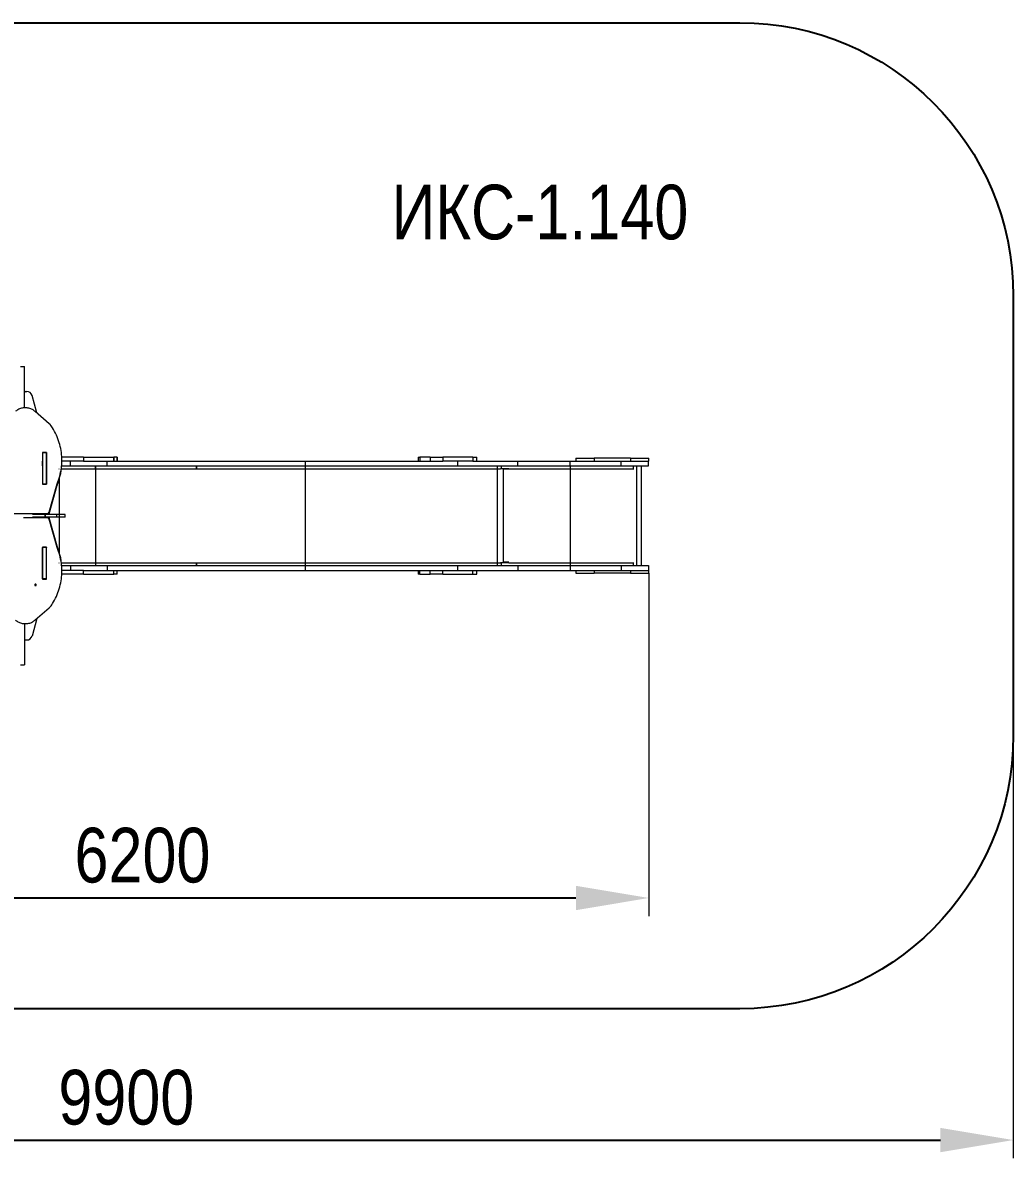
# Model space of a CAD drawing. Header units: millimetres. Extents: x -5824 to 5141, y -3468 to 2764.
# Drawn here: x -295 to 5141, y -3468 to 2764 of the extents above; entities that cross this region are included whole.
import ezdxf

# ---------------------------------------------------------------- set-up
doc = ezdxf.new("R2010")
doc.units = ezdxf.units.MM
for name, color, linetype in [('DIKOM_АРТИКУЛ', 7, 'Continuous'), ('DIKOM_ЗОНА', 80, 'Continuous'), ('DIKOM_ОБЪЕКТ', 7, 'Continuous'), ('DIKOM_РАЗМЕР_ЗОНА', 7, 'Continuous'), ('DIKOM_РАЗМЕР_ОБЪЕКТА', 7, 'Continuous')]:
    doc.layers.add(name, color=color, linetype=linetype)
doc.styles.add('style1', font='arial.ttf', dxfattribs={"width": 0.8})
doc.dimstyles.new('1-50', dxfattribs={"dimtxt": 300, "dimasz": 200, "dimexe": 100, "dimexo": 0, "dimgap": 100, "dimtad": 1, "dimtxsty": 'style1', "dimcen": 200, "dimclrd": 7, "dimclre": 7, "dimclrt": 7, "dimadec": 1, "dimazin": 2, "dimtfac": 1, "dimtmove": 0, "dimatfit": 2, "dimfxl": 0, "dimlwd": 25, "dimlwe": 18, "dimarcsym": 0})

# ---------------------------------------------------------------- blocks, each defined once
blk = doc.blocks.new('*D13')
at = {"layer": 'Defpoints', "color": 0, "transparency": 16777216}
for p in [(5141.2, -697.1), (-4736.1, -1186), (5141.2, -3367.9)]:
    blk.add_point(p, dxfattribs=at)
at = {"layer": 'DIKOM_РАЗМЕР_ЗОНА', "color": 7, "lineweight": 18, "transparency": 16777216}
for p, q in [((5141.2, -697.1), (5141.2, -3467.9)), ((-4736.1, -1186), (-4736.1, -3467.9))]:
    blk.add_line(p, q, dxfattribs=at)
at = {"layer": 'DIKOM_РАЗМЕР_ЗОНА', "color": 7, "lineweight": 25, "transparency": 16777216}
blk.add_line((-4336.1, -3367.9), (4741.2, -3367.9), dxfattribs=at)
at = {"layer": 'DIKOM_РАЗМЕР_ЗОНА', "color": 7, "transparency": 16777216}
for points in [[(-4336.1, -3301.3), (-4336.1, -3434.6), (-4736.1, -3367.9)], [(4741.2, -3301.3), (4741.2, -3434.6), (5141.2, -3367.9)]]:
    blk.add_solid(points, dxfattribs=at)
at = {"layer": 'DIKOM_РАЗМЕР_ЗОНА', "color": 7, "transparency": 16777216, "insert": (273.3, -3134.8), "char_height": 300, "attachment_point": 5, "style": 'style1'}
blk.add_mtext('9900', dxfattribs=at)
blk = doc.blocks.new('*D14')
at = {"layer": 'Defpoints', "color": 0, "transparency": 16777216}
for p in [(-3089.7, -266.9), (3141.2, -256.5), (3141.2, -2039.4)]:
    blk.add_point(p, dxfattribs=at)
at = {"layer": 'DIKOM_РАЗМЕР_ОБЪЕКТА', "color": 7, "lineweight": 18, "transparency": 16777216}
for p, q in [((-3089.7, -266.9), (-3089.7, -2139.4)), ((3141.2, -256.5), (3141.2, -2139.4))]:
    blk.add_line(p, q, dxfattribs=at)
at = {"layer": 'DIKOM_РАЗМЕР_ОБЪЕКТА', "color": 7, "lineweight": 25, "transparency": 16777216}
blk.add_line((-2689.7, -2039.4), (2741.2, -2039.4), dxfattribs=at)
at = {"layer": 'DIKOM_РАЗМЕР_ОБЪЕКТА', "color": 7, "transparency": 16777216}
for points in [[(-2689.7, -1972.8), (-2689.7, -2106.1), (-3089.7, -2039.4)], [(2741.2, -1972.8), (2741.2, -2106.1), (3141.2, -2039.4)]]:
    blk.add_solid(points, dxfattribs=at)
at = {"layer": 'DIKOM_РАЗМЕР_ОБЪЕКТА', "color": 7, "transparency": 16777216, "insert": (361.8, -1806.3), "char_height": 300, "attachment_point": 5, "style": 'style1'}
blk.add_mtext('6200', dxfattribs=at)

msp = doc.modelspace()

# ---------------------------------------------------------------- linework, layer by layer
at = {"layer": 'DIKOM_ЗОНА', "color": 3}
msp.add_lwpolyline([(5141.157, 1264.224), (5141.157, -1147.223, -0.41421356), (3641.157, -2647.223), (-3236.093, -2647.223, -0.41421356), (-4736.093, -1147.223), (-4736.093, 1264.224, -0.41421356), (-3236.093, 2764.224), (3641.157, 2764.224, -0.41421356)], format="xyb", close=True, dxfattribs=at)
at = {"layer": 'DIKOM_ОБЪЕКТ', "color": 7, "linetype": 'Continuous', "lineweight": 15}
for p, q in [((-306.974, 877.5), (-285.974, 877.5)), ((-285.974, 650.694), (-285.974, 877.5)), ((-279.974, 740.5), (-273.128, 740.5)), ((-217.291, 622.346), (-244.239, 718.589)), ((-150.01, 563.602), (-226.039, 629.984)), ((-186.843, 405.863), (-186.843, 231.359)), ((-186.843, 405.851), (-164.343, 405.851)), ((-186.093, 405.214), (-186.093, 232.009)), ((-165.093, 405.202), (-186.093, 405.202)), ((-165.093, 405.214), (-165.093, 232.009)), ((-164.343, 231.359), (-164.343, 405.863)), ((37.924, 379.5), (-80.751, 379.5)), ((37.924, 379.5), (204.074, 379.5)), ((37.924, 379.5), (37.924, 358.5)), ((37.924, 379.5), (204.074, 379.5)), ((204.074, 358.5), (204.074, 379.5)), ((222.937, 379.5), (204.074, 379.5)), ((204.074, 379.5), (204.074, 358.5)), ((222.937, 379.5), (204.074, 379.5)), ((222.937, 358.5), (222.937, 379.5)), ((222.937, 379.5), (222.937, 358.5)), ((1875.251, 379.5), (1875.251, 358.5)), ((1875.251, 379.5), (1884.272, 379.5)), ((1884.272, 379.5), (1884.272, 358.5)), ((1941.567, 379.5), (1884.272, 379.5)), ((1941.567, 379.5), (1941.567, 358.5)), ((1941.567, 379.5), (2011.195, 379.5)), ((2011.195, 379.5), (2011.195, 358.5)), ((2175.112, 379.5), (2011.195, 379.5)), ((2175.112, 379.5), (2175.112, 358.5)), ((2175.112, 379.5), (2196.464, 379.5)), ((2196.464, 358.5), (2196.464, 379.5)), ((-185.971, 331.5), (-185.971, 358.5)), ((-185.971, 331.5), (-185.971, 358.5)), ((-96.183, 316.5), (-95.735, 316.5)), ((-83.631, 316.5), (104.364, 316.5)), ((-81.839, 331.5), (-33.21, 331.5)), ((37.924, 358.5), (-80.364, 358.5)), ((-80.293, 355.52), (-80.293, 363.02)), ((-33.21, 331.5), (-33.21, 358.5)), ((-33.21, 331.5), (167.337, 331.5)), ((-33.21, 331.5), (167.337, 331.5)), ((37.924, 358.5), (204.074, 358.5)), ((37.924, 358.5), (204.074, 358.5)), ((67.337, 331.5), (2093.155, 331.5)), ((104.074, 358.5), (2010.844, 358.5)), ((104.364, 316.5), (104.364, 331.5)), ((104.364, 316.5), (659.05, 316.5)), ((104.813, 331.5), (104.813, -214.5)), ((167.337, 331.5), (167.337, 358.5)), ((167.337, 331.5), (167.337, 358.5)), ((559.039, 316.5), (2308.052, 316.5)), ((659.039, 331.5), (659.039, 316.5)), ((659.05, 316.5), (659.05, 331.5)), ((1256.026, -241.5), (1256.026, 358.5)), ((2010.844, 358.5), (2011.195, 358.5)), ((2175.112, 358.5), (2011.195, 358.5)), ((2093.155, 331.5), (2093.155, 358.5)), ((2093.155, 331.5), (2422.639, 331.5)), ((2175.112, 358.5), (2175.636, 358.5)), ((2175.636, 358.5), (2422.639, 358.5)), ((2308.052, 331.5), (2308.052, 316.5)), ((2308.052, 316.5), (2327.065, 316.5)), ((2308.501, 316.5), (2308.501, -199.5)), ((2368.005, 316.5), (2327.065, 316.5)), ((2333.174, 316.5), (2333.174, 331.5)), ((2344.179, -196.5), (2344.179, 313.5)), ((2368.005, 313.5), (2344.179, 313.5)), ((2368.005, 313.5), (2368.005, 316.5)), ((2372.666, 316.5), (2368.005, 316.5)), ((2372.77, 313.5), (2368.005, 313.5)), ((2372.666, 316.5), (2709.136, 316.5)), ((2422.639, 331.5), (2422.639, 358.5)), ((2422.639, 358.5), (2709.133, 358.5)), ((2422.639, 331.5), (2709.133, 331.5)), ((2709.133, 331.5), (2709.133, 358.5)), ((2709.133, 358.5), (2988.701, 358.5)), ((2709.133, 331.5), (2988.701, 331.5)), ((2709.136, 331.5), (2709.136, 316.5)), ((2709.136, 316.5), (3055.235, 316.5)), ((2709.595, 316.5), (2709.595, -199.5)), ((2741.157, 373.5), (2741.157, 358.5)), ((2741.157, 373.5), (2841.155, 373.5)), ((2841.155, 373.5), (2841.155, 358.5)), ((3041.155, 373.5), (2841.155, 373.5)), ((2988.701, 331.5), (2988.701, 358.5)), ((2988.701, 358.5), (3138.703, 358.5)), ((2988.701, 331.5), (3138.703, 331.5)), ((3041.155, 373.5), (3041.155, 358.5)), ((3041.155, 373.5), (3141.157, 373.5)), ((3055.235, 331.5), (3055.235, 316.5)), ((3055.235, 316.5), (3059.038, 316.5)), ((3074.163, 331.5), (3074.163, -214.5)), ((3101.165, -214.5), (3101.165, 331.5)), ((3138.703, 331.5), (3138.703, 358.5)), ((3138.703, 358.5), (3138.704, 358.5)), ((3138.703, 331.5), (3138.704, 331.5)), ((3138.704, 358.5), (3141.157, 358.5)), ((3138.704, 331.5), (3138.704, 358.5)), ((3141.157, 358.5), (3141.157, 373.5)), ((-95.735, 263.328), (-95.735, -146.315)), ((-186.843, 231.359), (-164.343, 231.359)), ((-165.093, 232.009), (-186.093, 232.009)), ((-186.093, 231.359), (-186.093, 232.009)), ((-165.093, 231.359), (-165.093, 232.009)), ((-150.209, 77.149), (-106.627, 233.564)), ((-150.209, 69.649), (-106.627, 226.064)), ((-106.627, 233.564), (-106.627, 226.064)), ((-1135.385, 70.52), (-159.93, 70.52)), ((-172.142, 66), (-240.801, 66)), ((-172.142, 51), (-172.142, 66)), ((-170.672, 66), (-172.142, 66)), ((-170.672, 51), (-170.672, 66)), ((-107.511, 66), (-170.672, 66)), ((-159.93, 66), (-159.93, 70.52)), ((-150.209, 77.149), (-150.209, 69.649)), ((-107.511, 51), (-107.511, 66)), ((-62.458, 66), (-107.511, 66)), ((-62.458, 51), (-62.458, 66)), ((-159.93, 46.493), (-290.309, 46.493)), ((-172.142, 51), (-240.734, 51)), ((-170.672, 51), (-172.142, 51)), ((-107.511, 51), (-170.672, 51)), ((-159.93, 46.493), (-159.93, 51)), ((-150.209, 47.364), (-150.209, 39.864)), ((-106.627, -109.052), (-150.209, 47.364)), ((-106.627, -116.552), (-150.209, 39.864)), ((-62.458, 51), (-107.511, 51)), ((-164.343, -114.347), (-186.843, -114.347)), ((-186.843, -114.347), (-186.843, -288.851)), ((-186.093, -114.347), (-186.093, -114.996)), ((-165.093, -114.996), (-186.093, -114.996)), ((-186.093, -288.201), (-186.093, -114.996)), ((-165.093, -114.347), (-165.093, -114.996)), ((-165.093, -288.201), (-165.093, -114.996)), ((-164.343, -288.851), (-164.343, -114.347)), ((-106.627, -116.552), (-106.627, -109.052)), ((-185.971, -214.5), (-185.971, -241.5)), ((-96.183, -199.5), (-95.735, -199.5)), ((-83.629, -199.5), (104.364, -199.5)), ((-81.838, -214.5), (-33.21, -214.5)), ((37.924, -241.5), (-80.364, -241.5)), ((-80.293, -246.007), (-80.293, -238.507)), ((-33.21, -214.5), (-33.21, -241.5)), ((-33.21, -214.5), (167.337, -214.5)), ((37.924, -262.5), (37.924, -241.5)), ((37.924, -241.5), (204.074, -241.5)), ((67.337, -214.5), (2093.155, -214.5)), ((104.074, -241.5), (2010.845, -241.5)), ((104.364, -199.5), (104.364, -214.5)), ((104.364, -199.5), (659.05, -199.5)), ((167.337, -214.5), (167.337, -241.5)), ((204.074, -262.5), (204.074, -241.5)), ((222.937, -262.5), (222.937, -241.5)), ((559.039, -199.5), (2308.052, -199.5)), ((659.039, -199.5), (659.039, -214.5)), ((659.05, -214.5), (659.05, -199.5)), ((1875.253, -241.5), (1875.253, -262.5)), ((1884.274, -262.5), (1884.274, -241.5)), ((1941.569, -262.5), (1941.569, -241.5)), ((2011.197, -241.5), (2010.845, -241.5)), ((2011.197, -262.5), (2011.197, -241.5)), ((2011.197, -241.5), (2175.114, -241.5)), ((2093.155, -241.5), (2093.155, -214.5)), ((2093.155, -214.5), (2422.639, -214.5)), ((2175.114, -262.5), (2175.114, -241.5)), ((2175.114, -241.5), (2422.639, -241.5)), ((2196.466, -262.5), (2196.466, -241.5)), ((2308.052, -199.5), (2308.052, -214.5)), ((2308.052, -199.5), (2327.065, -199.5)), ((2368.005, -199.5), (2327.065, -199.5)), ((2333.174, -214.5), (2333.174, -199.5)), ((2368.005, -196.5), (2344.179, -196.5)), ((2368.005, -196.5), (2368.005, -199.5)), ((2372.77, -196.5), (2368.005, -196.5)), ((2372.666, -199.5), (2368.005, -199.5)), ((2372.666, -199.5), (2709.136, -199.5)), ((2422.639, -214.5), (2422.639, -241.5)), ((2422.639, -214.5), (2709.133, -214.5)), ((2422.639, -241.5), (2709.133, -241.5)), ((2709.133, -214.5), (2709.133, -241.5)), ((2709.133, -214.5), (2988.701, -214.5)), ((2709.133, -241.5), (2988.701, -241.5)), ((2709.136, -199.5), (2709.136, -214.5)), ((2709.136, -199.5), (3055.235, -199.5)), ((2741.157, -241.5), (2741.157, -256.5)), ((2841.155, -241.5), (2841.155, -256.5)), ((2988.701, -214.5), (2988.701, -241.5)), ((2988.701, -214.5), (3138.703, -214.5)), ((2988.701, -241.5), (3138.703, -241.5)), ((3041.155, -241.5), (3041.155, -256.5)), ((3055.235, -199.5), (3055.235, -214.5)), ((3055.235, -199.5), (3059.038, -199.5)), ((3138.703, -214.5), (3138.703, -241.5)), ((3138.703, -214.5), (3138.704, -214.5)), ((3138.703, -241.5), (3138.704, -241.5)), ((3138.704, -214.5), (3138.704, -241.5)), ((3138.704, -241.5), (3141.157, -241.5)), ((3141.157, -256.5), (3141.157, -241.5)), ((-186.843, -288.851), (-164.343, -288.851)), ((-165.093, -288.201), (-186.093, -288.201)), ((-185.974, -262.5), (-185.974, -289.5)), ((-165.093, -281.351), (-164.343, -281.351)), ((37.924, -262.5), (-80.752, -262.5)), ((37.924, -262.5), (204.074, -262.5)), ((222.937, -262.5), (204.074, -262.5)), ((1884.274, -262.5), (1875.253, -262.5)), ((1884.274, -262.5), (1941.569, -262.5)), ((2011.197, -262.5), (1941.569, -262.5)), ((2011.197, -262.5), (2175.114, -262.5)), ((2175.114, -262.5), (2196.466, -262.5)), ((2741.157, -256.5), (2841.155, -256.5)), ((3041.155, -256.5), (2841.155, -256.5)), ((3041.155, -256.5), (3141.157, -256.5)), ((-226.039, -512.972), (-150.01, -446.589)), ((-285.974, -533.681), (-285.974, -760.5)), ((-217.287, -505.33), (-244.239, -601.589)), ((-279.974, -623.5), (-273.128, -623.5)), ((-306.974, -760.5), (-285.974, -760.5))]:
    msp.add_line(p, q, dxfattribs=at)
at = {"layer": 'DIKOM_ОБЪЕКТ', "color": 7, "linetype": 'Continuous', "lineweight": 15, "flags": 128}
for points in [[(-226.039, 629.984), (-229.728, 633.209), (-233.669, 636.203), (-237.841, 638.951), (-242.225, 641.44), (-246.799, 643.657), (-251.54, 645.593), (-256.426, 647.237), (-261.433, 648.582), (-266.536, 649.62), (-271.71, 650.347), (-276.93, 650.759), (-282.171, 650.855), (-287.406, 650.633), (-292.611, 650.095), (-297.76, 649.244), (-302.828, 648.083), (-307.789, 646.619), (-312.621, 644.858), (-317.298, 642.809), (-321.799, 640.482), (-326.101, 637.888), (-330.184, 635.041), (-334.027, 631.954)], [(-106.627, 233.564), (-102.485, 243.889), (-98.69, 254.313), (-95.243, 264.827), (-92.148, 275.422), (-89.407, 286.091), (-87.023, 296.824), (-84.997, 307.612), (-83.332, 318.446), (-82.028, 329.317), (-81.086, 340.216), (-80.509, 351.135), (-80.295, 362.063), (-80.445, 372.992), (-80.959, 383.912), (-81.837, 394.815), (-83.077, 405.692), (-84.68, 416.533), (-86.642, 427.33), (-88.964, 438.073), (-91.643, 448.754), (-94.676, 459.363), (-98.061, 469.892), (-101.796, 480.332), (-105.877, 490.675), (-110.3, 500.911), (-115.063, 511.032), (-120.161, 521.031), (-125.59, 530.897), (-131.345, 540.624)], [(-131.345, -423.612), (-125.59, -413.885), (-120.161, -404.018), (-115.063, -394.02), (-110.3, -383.898), (-105.877, -373.662), (-101.796, -363.32), (-98.061, -352.879), (-94.676, -342.35), (-91.643, -331.741), (-88.964, -321.06), (-86.642, -310.317), (-84.68, -299.521), (-83.077, -288.679), (-81.837, -277.803), (-80.959, -266.9), (-80.445, -255.979), (-80.295, -245.05), (-80.509, -234.122), (-81.086, -223.204), (-82.028, -212.305), (-83.332, -201.434), (-84.997, -190.6), (-87.023, -179.812), (-89.407, -169.079), (-92.148, -158.41), (-95.243, -147.814), (-98.69, -137.3), (-102.485, -126.876), (-106.627, -116.552)], [(-225.093, -324.921), (-223.854, -324.766), (-222.714, -324.316), (-221.768, -323.606), (-221.091, -322.693), (-220.738, -321.653), (-220.738, -320.568), (-221.091, -319.527), (-221.768, -318.615), (-222.714, -317.905), (-223.854, -317.454), (-225.093, -317.3), (-226.333, -317.454), (-227.472, -317.905), (-228.419, -318.615), (-229.096, -319.527), (-229.448, -320.568), (-229.448, -321.653), (-229.096, -322.693), (-228.419, -323.606), (-227.472, -324.316), (-226.333, -324.766), (-225.093, -324.921)], [(-225.874, -317.36), (-225.093, -317.421), (-224.312, -317.36)], [(-334.027, -514.941), (-330.184, -518.029), (-326.101, -520.876), (-321.799, -523.469), (-317.298, -525.796), (-312.621, -527.845), (-307.789, -529.606), (-302.828, -531.071), (-297.76, -532.231), (-292.611, -533.083), (-287.406, -533.621), (-282.171, -533.842), (-276.93, -533.747), (-271.71, -533.334), (-266.536, -532.607), (-261.433, -531.569), (-256.426, -530.224), (-251.54, -528.58), (-246.799, -526.645), (-242.225, -524.427), (-237.841, -521.938), (-233.669, -519.19), (-229.728, -516.196), (-226.039, -512.972)]]:
    msp.add_lwpolyline(points, dxfattribs=at)
at = {"layer": 'DIKOM_ОБЪЕКТ', "color": 7, "linetype": 'Continuous', "lineweight": 15}
for centre, radius, start, end in [((-279.974, 734.5), 6, 90, 180), ((-273.128, 710.5), 30, 15.6422465, 90), ((-228.498, 480.777), 114.106, 31.6337414, 46.5402328), ((-413.94, 355.983), 333.647, 337.0835038, 359.9204453), ((-159.497, 80.327), 9.817, 267.4727825, 341.1082967), ((-158.218, 71.946), 8.332, 314.4707371, 343.9954314), ((-159.497, 36.685), 9.817, 18.8916663, 92.5271346), ((-158.215, 45.068), 8.329, 16.0023335, 45.4184831), ((-414.11, -239.005), 333.817, 0.0854422, 22.9106141), ((-228.498, -363.764), 114.106, 313.4597672, 328.3662586), ((-279.974, -617.5), 6, 180, 270), ((-273.128, -593.5), 30, 270, 344.3577535)]:
    msp.add_arc(centre, radius, start, end, dxfattribs=at)

# ---------------------------------------------------------------- texts
at = {"layer": 'DIKOM_АРТИКУЛ', "insert": (1728.686, 1875.225), "char_height": 300, "width": 1667.53662, "attachment_point": 1, "style": 'style1'}
msp.add_mtext('ИКС-1.140', dxfattribs=at)

# ---------------------------------------------------------------- dimensions: what is measured, and where the dimension line sits
at = {"layer": 'DIKOM_РАЗМЕР_ЗОНА'}
dim = msp.add_linear_dim(base=(5141.157, -3367.944), p1=(-4736.093, -1185.964), p2=(5141.157, -697.075), text='9900', dimstyle='1-50', override={"dimasz": 400, "dimgap": 80}, dxfattribs=at)
dim.commit()
dim.dimension.update_dxf_attribs({"geometry": '*D13', "text_midpoint": (273.347, -3367.944), "dimtype": 160})
at = {"layer": 'DIKOM_РАЗМЕР_ОБЪЕКТА'}
dim = msp.add_linear_dim(base=(3141.157, -2039.444), p1=(-3089.732, -266.945), p2=(3141.157, -256.5), text='6200', dimstyle='1-50', override={"dimasz": 400, "dimgap": 80}, dxfattribs=at)
dim.commit()
dim.dimension.update_dxf_attribs({"geometry": '*D14', "text_midpoint": (361.847, -2039.444), "dimtype": 160})

doc.saveas('drawing.dxf')
